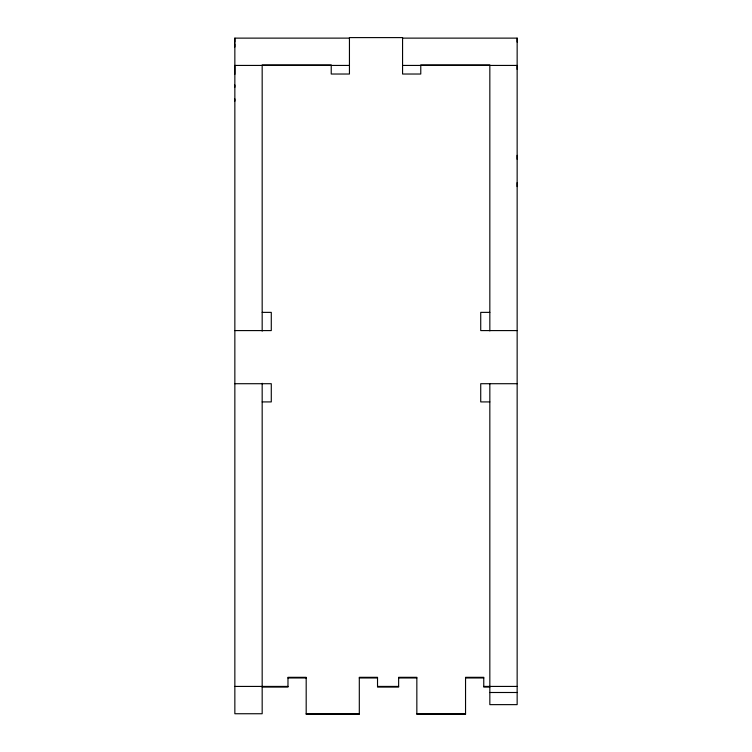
<?xml version="1.0" encoding="UTF-8"?>
<svg xmlns="http://www.w3.org/2000/svg" width="752" height="752" viewBox="0 0 752 752"><rect width="100%" height="100%" fill="white"/><g stroke="black" fill="none" stroke-linecap="round" stroke-linejoin="round"><path stroke-width="1.13" d="M234.85 101.182L234.85 98.907M234.85 87.27L234.85 85.004M234.85 74.354L234.85 65.433L349.445 65.433M234.85 47.038L234.85 43.936M234.85 42.074L234.85 38.126L349.445 38.126M517.15 186.581L517.15 182.661M517.15 159.264L517.15 155.344M517.15 69.391L517.15 65.433L402.564 65.433M517.15 42.074L517.15 38.126L402.564 38.126M262.175 312.371L271.284 312.371L271.284 330.589L234.85 330.589M489.834 312.371L480.725 312.371L480.725 330.589L517.15 330.589M234.85 383.708L271.284 383.708L271.284 401.916L262.175 401.916M517.15 383.708L480.725 383.708L480.725 401.916L489.834 401.916M287.978 677.975L306.186 677.975M359.306 677.975L377.523 677.975M398.635 677.975L416.843 677.975M465.544 677.975L483.762 677.975M234.85 686.426L287.978 686.426M377.523 686.426L398.635 686.426M483.762 686.426L517.15 686.426M262.175 687.084L287.978 687.084L287.978 677.317L306.186 677.317L306.186 714.4L359.306 714.4L359.306 677.317L377.523 677.317L377.523 687.084L398.635 687.084L398.635 677.317L416.843 677.317L416.843 714.4L465.544 714.4L465.544 677.317L483.762 677.317L483.762 687.084L489.834 687.084M489.834 692.498L517.15 692.498M306.186 713.742L359.306 713.742M416.843 713.742L465.544 713.742M517.15 38.126L517.15 704.633L489.834 704.633L489.834 383.605M489.834 330.918L489.834 64.916L420.772 64.916L420.772 74.025L402.564 74.025L402.564 37.6L349.445 37.6L349.445 74.025L331.228 74.025L331.228 64.916L262.175 64.916L262.175 331.134M262.175 383.266L262.175 713.742L234.85 713.742L234.85 38.126"/></g></svg>
